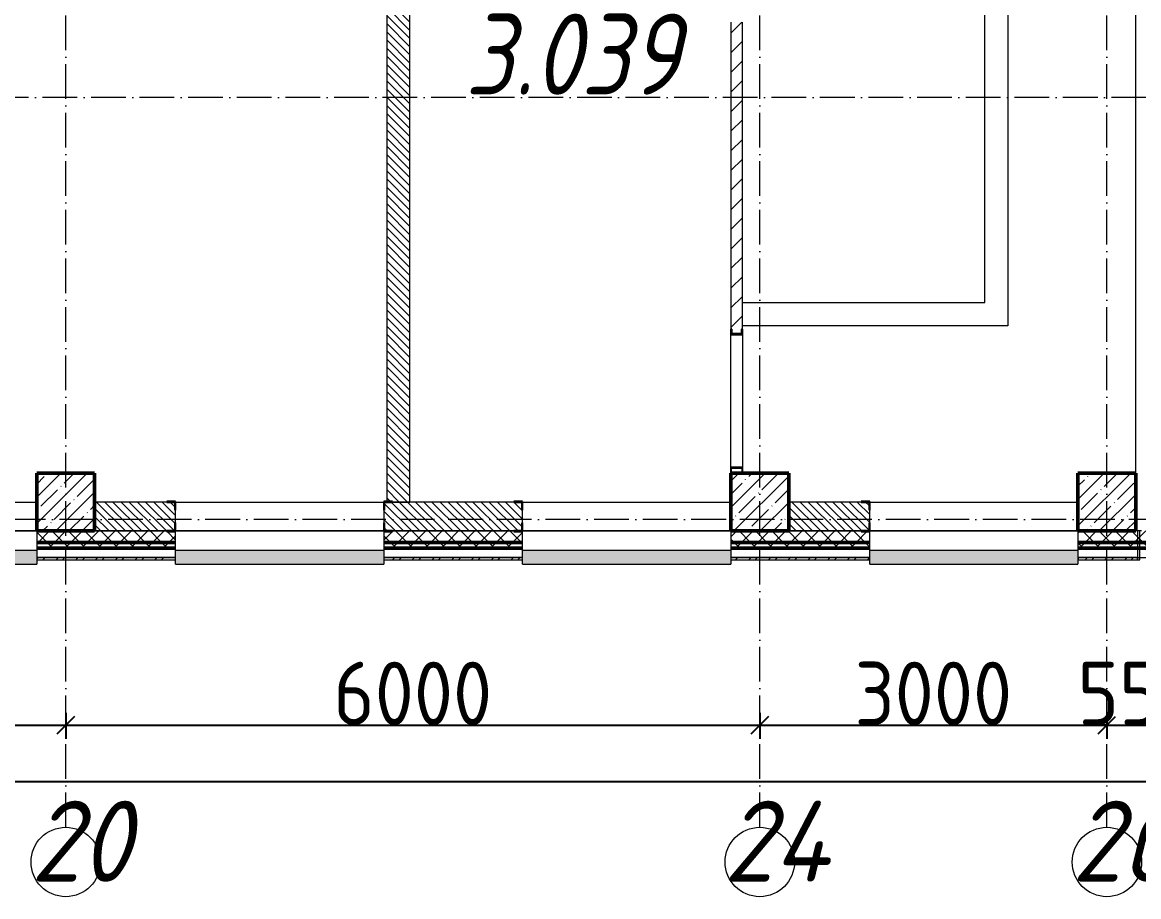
# Model space of a CAD drawing. Header units: millimetres. Extents: x -12989 to 629078, y -109036 to 555275.
# Drawn here: x 552185 to 561835, y -95598 to -88035 of the extents above; entities that cross this region are included whole.
import ezdxf

# ---------------------------------------------------------------- set-up
doc = ezdxf.new("R2010")
doc.units = ezdxf.units.MM
doc.linetypes.add('50_200_ШТРИХ_1Т_ш5_п1_п1_', pattern=[700, 500, -100, 0, -100])
for name, color, linetype, lineweight in [('A-____-____-DIMS', 7, 'Continuous', 9), ('A-FLOR-____-OTLN', 7, 'Continuous', 9), ('A-GENM-____-MCUT', 7, 'Continuous', 25), ('A-GENM-____-OTLN-1', 7, 'Continuous', 25), ('A-GLAZ-____-OTLN', 7, 'Continuous', 9), ('A-WALL-____-MCUT-2', 7, 'Continuous', 50), ('A-WALL-____-MCUT-3', 7, 'Continuous', 9), ('A-WALL-____-OTLN', 7, 'Continuous', 9), ('A-WALL-____-PATT-1', 7, 'Continuous', 9), ('A-WALL-FNSH-MCUT-1', 7, 'Continuous', 9), ('I-WALL-____-OTLN', 7, 'Continuous', 9), ('S-COLS-____-MCUT', 7, 'Continuous', 50), ('S-COLS-____-OTLN', 7, 'Continuous', 9), ('S-GRID-____-IDEN', 7, 'Continuous', 9), ('S-GRID-____-OTLN-1', 7, '50_200_ШТРИХ_1Т_ш5_п1_п1_', 9), ('Марки помещений', 7, 'Continuous', 9)]:
    doc.layers.add(name, color=color, linetype=linetype, lineweight=lineweight)
doc.layers.add('A-GLAZ-____-OTLN-1', color=7, linetype='Continuous', lineweight=9, true_color=0xc0c0c0)
doc.styles.add('ISOCPEUR_I', font='isocpeui.ttf', dxfattribs={"width": 0.9, "height": 2.5})
doc.styles.add('ISOCPEUR_I_2', font='isocpeui.ttf', dxfattribs={"width": 0.85, "height": 2.3})
doc.styles.add('ISOCPEUR_I_9', font='isocpeui.ttf', dxfattribs={"width": 0.9, "height": 250})
doc.styles.add('СПДС', font='isocpeur.ttf', dxfattribs={"width": 0.9})
doc.dimstyles.new('ISO-2_5_0_9К_БОЛЬШОЙ_ОСИ', dxfattribs={"dimscale": 304.8, "dimtxt": 248.995294, "dimasz": 0.492126, "dimexe": 0.393701, "dimexo": 0, "dimgap": 0, "dimtad": 1, "dimdec": 0, "dimzin": 0, "dimdsep": 46, "dimtxsty": 'ISOCPEUR_I_9', "dimblk1": 'OBLIQUE', "dimblk2": 'OBLIQUE', "dimsah": 1, "dimcen": 0.09, "dimdle": 0.393701, "dimazin": 0, "dimtfac": 1, "dimtdec": 4, "dimtix": 1, "dimtmove": 0, "dimatfit": 3, "dimfxl": 1, "dimtvp": 1, "dimtolj": 1, "dimtzin": 0, "dimarcsym": 2})
pattern_1 = [(135, (523510.01, -90515.614), (-35.35534, -35.35534), [])]
pattern_2 = [(45, (523510.01, -90515.61), (-70.71068, 70.71068), []), (135, (523510.01, -90515.61), (-70.71068, -70.71068), [])]

# ---------------------------------------------------------------- blocks, each defined once
blk = doc.blocks.new('BSC_Колонна _Прямоугольная - 500х500-V72-АР1_План отверстий 3 этажа в осях 1-64_А-ГГ')
at = {"layer": 'S-COLS-____-OTLN'}
h = blk.add_hatch(dxfattribs=at)
h.set_pattern_fill('FP_109', color=256, style=0, pattern_type=2)
h.set_pattern_definition([(45, (-38050, 1668.96), (-114.04925, 114.04925), []), (45, (-37935.95, 1668.96), (-114.04925, 114.04925), [201.613, -40.323, 3.353, -36.97])])
h.paths.add_polyline_path([(-250, -250), (250, -250), (250, 250), (-250, 250)], flags=0)
at = {"layer": 'S-COLS-____-MCUT'}
for p, q in [((250, 250), (-250, 250)), ((-250, 250), (-250, -250)), ((250, -250), (250, 250)), ((-250, -250), (250, -250))]:
    blk.add_line(p, q, dxfattribs=at)
blk = doc.blocks.new('BSC_Колонна _Прямоугольная - 500х500-V74-АР1_План отверстий 3 этажа в осях 1-64_А-ГГ')
at = {"layer": 'S-COLS-____-OTLN'}
h = blk.add_hatch(dxfattribs=at)
h.set_pattern_fill('FP_111', color=256, style=0, pattern_type=2)
h.set_pattern_definition([(45, (-29050, 1668.96), (-114.04925, 114.04925), []), (45, (-28935.95, 1668.96), (-114.04925, 114.04925), [201.613, -40.323, 3.353, -36.97])])
h.paths.add_polyline_path([(-250, -250), (250, -250), (250, 250), (-250, 250)], flags=0)
at = {"layer": 'S-COLS-____-MCUT'}
for p, q in [((250, 250), (-250, 250)), ((-250, 250), (-250, -250)), ((250, -250), (250, 250)), ((-250, -250), (250, -250))]:
    blk.add_line(p, q, dxfattribs=at)
blk = doc.blocks.new('BSC_Колонна _Прямоугольная - 500х500-V113-АР1_План отверстий 3 этажа в осях 1-64_А-ГГ')
at = {"layer": 'S-COLS-____-OTLN'}
h = blk.add_hatch(dxfattribs=at)
h.set_pattern_fill('FP_136', color=256, style=0, pattern_type=2)
h.set_pattern_definition([(45, (-35050, 1668.96), (-114.04925, 114.04925), []), (45, (-34935.95, 1668.96), (-114.04925, 114.04925), [201.613, -40.323, 3.353, -36.97])])
h.paths.add_polyline_path([(-150, -250), (250, -250), (250, 250), (-250, 250), (-250, -250), (-153, -250)], flags=0)
at = {"layer": 'S-COLS-____-MCUT'}
for p, q in [((-250, 250), (-250, -250)), ((-153, 250), (-247, 250)), ((250, 250), (-150, 250)), ((250, -250), (250, 250)), ((-250, -250), (250, -250))]:
    blk.add_line(p, q, dxfattribs=at)
blk = doc.blocks.new('Фахверк_СКБ_Уголок - 250_2700-27497298-АР1_План отверстий 3 этажа в осях 1-64_А-ГГ')
at = {"layer": 'A-GENM-____-MCUT'}
for p, q in [((200, 181), (125, 181)), ((125, 181), (125, 106)), ((125, 106), (131, 106)), ((131, 106), (131, 175)), ((131, 175), (200, 175)), ((200, 175), (200, 181)), ((131, -6), (125, -6)), ((125, -6), (125, -81)), ((125, -81), (200, -81)), ((131, -75), (131, -6)), ((200, -75), (131, -75)), ((200, -81), (200, -75))]:
    blk.add_line(p, q, dxfattribs=at)
blk = doc.blocks.new('154_Стойка_СКБ_Швеллер - СМ-2180_100-28318692-АР1_План отверстий 3 этажа в осях 1-64_А-ГГ')
at = {"layer": 'A-GENM-____-MCUT'}
for p, q in [((171, 50), (125, 50)), ((125, 50), (125, -50)), ((129.5, 42.4), (171, 42.4)), ((129.5, -42.4), (129.5, 42.4)), ((171, 42.4), (171, 50)), ((125, -50), (171, -50)), ((171, -42.4), (129.5, -42.4)), ((171, -50), (171, -42.4))]:
    blk.add_line(p, q, dxfattribs=at)
blk = doc.blocks.new('154_Фахверк_СКБ_Швеллер - Тип_100_3550_1-28320239-АР1_План отверстий 3 этажа в осях 1-64_А-ГГ')
at = {"layer": 'A-GENM-____-MCUT'}
for p, q in [((175, 50), (125, 50)), ((125, 50), (125, -50)), ((128, 47), (175, 47)), ((128, -47), (128, 47)), ((175, 47), (175, 50)), ((125, -50), (175, -50)), ((175, -47), (128, -47)), ((175, -50), (175, -47))]:
    blk.add_line(p, q, dxfattribs=at)
blk = doc.blocks.new('Отлив_СКБ - Отлив витража_120_НВФ-31885687-АР1_План отверстий 3 этажа в осях 1-64_А-ГГ')
at = {"layer": 'A-GLAZ-____-OTLN-1'}
for points in [[(0, 0), (0, -2), (1800, -2), (1800, 0), (534.2, 0)], [(0, -2), (0, -120), (1800, -120), (1800, -2), (534.2, -2)]]:
    blk.add_hatch(color=256, dxfattribs=at).paths.add_polyline_path(points, flags=0)
at = {"layer": 'A-GLAZ-____-OTLN'}
for p, q in [((0, 0), (1800, 0)), ((1800, -2), (0, -2)), ((0, -120), (0, -83)), ((1800, -83), (1800, -120)), ((0, -120), (1800, -120))]:
    blk.add_line(p, q, dxfattribs=at)
blk = doc.blocks.new('Отлив_СКБ - Отлив витража_120_НВФ-V214-АР1_План отверстий 3 этажа в осях 1-64_А-ГГ')
at = {"layer": 'A-GLAZ-____-OTLN-1'}
for points in [[(0, -2), (1800, -2), (1800, 0), (0, 0)], [(730.8, -120), (1800, -120), (1800, -2), (0, -2), (0, -120)]]:
    blk.add_hatch(color=256, dxfattribs=at).paths.add_polyline_path(points, flags=0)
at = {"layer": 'A-GLAZ-____-OTLN'}
for p, q in [((0, 0), (1800, 0)), ((1800, -2), (0, -2)), ((0, -120), (0, -83)), ((1800, -63), (1800, -120)), ((0, -120), (1800, -120))]:
    blk.add_line(p, q, dxfattribs=at)
blk = doc.blocks.new('Стены 7 - Стены 4-31196221-АР1_План отверстий 3 этажа в осях 1-64_А-ГГ')
at = {"layer": 'A-WALL-____-MCUT-3'}
for p, q in [((-1798.5, 41030.2), (-1798.5, 41010.2)), ((-1548.5, 41030.2), (-1798.5, 41030.2)), ((-1548.5, 41010.2), (-1548.5, 41030.2)), ((-1798.5, 41010.2), (-1548.5, 41010.2))]:
    blk.add_line(p, q, dxfattribs=at)
blk = doc.blocks.new('Ось сетки - Круг_Ø6_00__ISO-2_5_0_9K_-25732049-АР1_План отверстий 3 этажа в осях 1-64_А-ГГ')
at = {"layer": 'S-GRID-____-IDEN'}
blk.add_circle((0, 0), 3, dxfattribs=at)
blk = doc.blocks.new('_Oblique')
at = {"color": 0, "linetype": 'ByBlock', "lineweight": -2}
blk.add_line((-0.5, -0.5), (0.5, 0.5), dxfattribs=at)
blk = doc.blocks.new('*D2914')
at = {"layer": 'A-____-____-DIMS', "color": 0, "lineweight": -2, "transparency": 16777216}
for p, q in [((309820.7, -90355.9), (309820.7, -90582)), ((312820.7, -90355.9), (312820.7, -90582)), ((309700.7, -90462), (312940.7, -90462))]:
    blk.add_line(p, q, dxfattribs=at)
at = {"layer": 'Defpoints', "color": 0, "transparency": 16777216}
for p in [(309820.7, -90355.9), (312820.7, -90355.9), (312820.7, -90462)]:
    blk.add_point(p, dxfattribs=at)
at = {"layer": 'A-____-____-DIMS', "color": 0, "lineweight": -2, "transparency": 16777216, "xscale": 150, "yscale": 150, "zscale": 150, "rotation": 180}
blk.add_blockref('_Oblique', (309820.7, -90462), dxfattribs=at)
at = {"layer": 'A-____-____-DIMS', "color": 0, "lineweight": -2, "transparency": 16777216, "xscale": 150, "yscale": 150, "zscale": 150}
blk.add_blockref('_Oblique', (312820.7, -90462), dxfattribs=at)
at = {"layer": 'A-____-____-DIMS', "color": 0, "transparency": 16777216, "insert": (311320.7, -90187.7), "char_height": 548.64, "attachment_point": 5, "style": 'СПДС'}
blk.add_mtext('\\A1;3000', dxfattribs=at)
blk = doc.blocks.new('*D2915')
at = {"layer": 'A-____-____-DIMS', "color": 0, "lineweight": -2, "transparency": 16777216}
for p, q in [((312820.7, -90355.9), (312820.7, -90582)), ((318820.7, -90355.9), (318820.7, -90582)), ((312700.7, -90462), (318940.7, -90462))]:
    blk.add_line(p, q, dxfattribs=at)
at = {"layer": 'Defpoints', "color": 0, "transparency": 16777216}
for p in [(312820.7, -90355.9), (318820.7, -90355.9), (318820.7, -90462)]:
    blk.add_point(p, dxfattribs=at)
at = {"layer": 'A-____-____-DIMS', "color": 0, "lineweight": -2, "transparency": 16777216, "xscale": 150, "yscale": 150, "zscale": 150, "rotation": 180}
blk.add_blockref('_Oblique', (312820.7, -90462), dxfattribs=at)
at = {"layer": 'A-____-____-DIMS', "color": 0, "lineweight": -2, "transparency": 16777216, "xscale": 150, "yscale": 150, "zscale": 150}
blk.add_blockref('_Oblique', (318820.7, -90462), dxfattribs=at)
at = {"layer": 'A-____-____-DIMS', "color": 0, "transparency": 16777216, "insert": (315820.7, -90187.7), "char_height": 548.64, "attachment_point": 5, "style": 'СПДС'}
blk.add_mtext('\\A1;6000', dxfattribs=at)
blk = doc.blocks.new('*D2916')
at = {"layer": 'A-____-____-DIMS', "color": 0, "lineweight": -2, "transparency": 16777216}
for p, q in [((318820.7, -90355.9), (318820.7, -90582)), ((321820.7, -90355.9), (321820.7, -90582)), ((318700.7, -90462), (321940.7, -90462))]:
    blk.add_line(p, q, dxfattribs=at)
at = {"layer": 'Defpoints', "color": 0, "transparency": 16777216}
for p in [(318820.7, -90355.9), (321820.7, -90355.9), (321820.7, -90462)]:
    blk.add_point(p, dxfattribs=at)
at = {"layer": 'A-____-____-DIMS', "color": 0, "lineweight": -2, "transparency": 16777216, "xscale": 150, "yscale": 150, "zscale": 150, "rotation": 180}
blk.add_blockref('_Oblique', (318820.7, -90462), dxfattribs=at)
at = {"layer": 'A-____-____-DIMS', "color": 0, "lineweight": -2, "transparency": 16777216, "xscale": 150, "yscale": 150, "zscale": 150}
blk.add_blockref('_Oblique', (321820.7, -90462), dxfattribs=at)
at = {"layer": 'A-____-____-DIMS', "color": 0, "transparency": 16777216, "insert": (320320.7, -90187.7), "char_height": 548.64, "attachment_point": 5, "style": 'СПДС'}
blk.add_mtext('\\A1;3000', dxfattribs=at)
blk = doc.blocks.new('*D2917')
at = {"layer": 'A-____-____-DIMS', "color": 0, "lineweight": -2, "transparency": 16777216}
for p, q in [((321820.7, -90355.9), (321820.7, -90582)), ((322370.7, -90355.9), (322370.7, -90582)), ((321820.7, -90462), (321670.7, -90462)), ((321820.7, -90462), (322370.7, -90462)), ((322370.7, -90462), (322520.7, -90462))]:
    blk.add_line(p, q, dxfattribs=at)
at = {"layer": 'Defpoints', "color": 0, "transparency": 16777216}
for p in [(321820.7, -90355.9), (322370.7, -90355.9), (322370.7, -90462)]:
    blk.add_point(p, dxfattribs=at)
at = {"layer": 'A-____-____-DIMS', "color": 0, "lineweight": -2, "transparency": 16777216, "xscale": 150, "yscale": 150, "zscale": 150}
blk.add_blockref('_Oblique', (321820.7, -90462), dxfattribs=at)
at = {"layer": 'A-____-____-DIMS', "color": 0, "lineweight": -2, "transparency": 16777216, "xscale": 150, "yscale": 150, "zscale": 150, "rotation": 180}
blk.add_blockref('_Oblique', (322370.7, -90462), dxfattribs=at)
at = {"layer": 'A-____-____-DIMS', "color": 0, "transparency": 16777216, "insert": (322095.7, -90187.7), "char_height": 548.64, "attachment_point": 5, "style": 'СПДС'}
blk.add_mtext('\\A1;550', dxfattribs=at)
blk = doc.blocks.new('*D2935')
at = {"layer": 'A-____-____-DIMS', "color": 0, "lineweight": -2, "transparency": 16777216}
for p, q in [((281420.7, -90844.1), (281420.7, -91070.2)), ((384920.7, -90844.1), (384920.7, -91070.2)), ((281300.7, -90950.2), (385040.7, -90950.2))]:
    blk.add_line(p, q, dxfattribs=at)
at = {"layer": 'Defpoints', "color": 0, "transparency": 16777216}
for p in [(281420.7, -90844.1), (384920.7, -90844.1), (384920.7, -90950.2)]:
    blk.add_point(p, dxfattribs=at)
at = {"layer": 'A-____-____-DIMS', "color": 0, "lineweight": -2, "transparency": 16777216, "xscale": 150, "yscale": 150, "zscale": 150, "rotation": 180}
blk.add_blockref('_Oblique', (281420.7, -90950.2), dxfattribs=at)
at = {"layer": 'A-____-____-DIMS', "color": 0, "lineweight": -2, "transparency": 16777216, "xscale": 150, "yscale": 150, "zscale": 150}
blk.add_blockref('_Oblique', (384920.7, -90950.2), dxfattribs=at)
at = {"layer": 'A-____-____-DIMS', "color": 0, "transparency": 16777216, "insert": (333170.7, -90675.9), "char_height": 548.64, "attachment_point": 5, "style": 'СПДС'}
blk.add_mtext('\\A1;103500', dxfattribs=at)
blk = doc.blocks.new('3эт')
at = {"layer": 'S-GRID-____-OTLN-1', "color": 251, "ltscale": 0.6, "true_color": 0x636466}
for p, q in [((312820.7, -91346.1), (312820.7, -76712.9)), ((318820.7, -91346.1), (318820.7, -76712.9)), ((321820.7, -91346.1), (321820.7, -76712.9)), ((387697.2, -85032.4), (279101.9, -85032.4)), ((387845.1, -88682.4), (279101.9, -88682.4))]:
    blk.add_line(p, q, dxfattribs=at)
at = {"layer": 'S-GRID-____-IDEN', "char_height": 700, "attachment_point": 1, "style": 'ISOCPEUR_I'}
for s, insert, width in [('20', (312518.6, -91116.3), 404.05), ('24', (318509.6, -91116.3), 425.696), ('26', (321518.6, -91116.3), 404.05)]:
    blk.add_mtext(s, dxfattribs=dict(at, insert=insert, width=width))
at = {"layer": 'A-____-____-DIMS'}
for base, p1, p2, override, picture, middle in [((312820.7, -90462), (309820.7, -90355.9), (312820.7, -90355.9), {"dimtxt": 1.8, "dimpost": '<>', "dimtxsty": 'СПДС', "dimfxl": 3000}, '*D2914', (311320.7, -90187.7)), ((318820.7, -90462), (312820.7, -90355.9), (318820.7, -90355.9), {"dimtxt": 1.8, "dimpost": '<>', "dimtxsty": 'СПДС', "dimfxl": 6000}, '*D2915', (315820.7, -90187.7)), ((321820.7, -90462), (318820.7, -90355.9), (321820.7, -90355.9), {"dimtxt": 1.8, "dimpost": '<>', "dimtxsty": 'СПДС', "dimfxl": 3000}, '*D2916', (320320.7, -90187.7)), ((322370.7, -90462), (321820.7, -90355.9), (322370.7, -90355.9), {"dimtxt": 1.8, "dimpost": '<>', "dimtxsty": 'СПДС', "dimfxl": 550}, '*D2917', (322095.7, -90187.7)), ((384920.7, -90950.2), (281420.7, -90844.1), (384920.7, -90844.1), {"dimtxt": 1.8, "dimpost": '<>', "dimtxsty": 'СПДС', "dimfxl": 103500}, '*D2935', (333170.7, -90675.9))]:
    dim = blk.add_linear_dim(base=base, p1=p1, p2=p2, dimstyle='ISO-2_5_0_9К_БОЛЬШОЙ_ОСИ', override=override, dxfattribs=at)
    dim.commit()
    dim.dimension.update_dxf_attribs({"geometry": picture, "text_midpoint": middle})

msp = doc.modelspace()

# ---------------------------------------------------------------- hatches: boundary and pattern name
at = {"layer": 'A-WALL-____-PATT-1'}
h = msp.add_hatch(dxfattribs=at)
h.set_pattern_fill('FP_6', color=256, style=0, pattern_type=2)
h.set_pattern_definition(pattern_1)
h.paths.add_polyline_path([(555535.0077, -92184.5723), (555535.0077, -85084.5723), (555335.0077, -85084.5723), (555335.0077, -92178.5723), (555385.0077, -92178.5723), (555385.0077, -92184.5723)], flags=0)
h = msp.add_hatch(dxfattribs=at)
h.set_pattern_fill('FP_4', color=256, style=0, pattern_type=2)
h.set_pattern_definition([(45, (523510.01, -90515.61), (-84.8528, 84.8528), [])])
h.paths.add_polyline_path([(558313.0077, -91934.5723), (558407.0077, -91934.5723), (558407.0077, -91887.5723), (558313.0077, -91887.5723)], flags=0)
h.paths.add_polyline_path([(558402.4077, -90730.0723), (558402.4077, -90688.5723), (558410.0077, -90688.5723), (558410.0077, -88034.5723), (558310.0077, -88034.5723), (558310.8595, -90688.5723), (558317.6077, -90688.5723), (558317.6077, -90730.0723)], flags=0)
h.paths.add_polyline_path([(558407.0077, -88031.5723), (558407.0077, -87984.5723), (558410.0077, -87984.5723), (558410.0077, -85334.5723), (558310.0077, -85334.5723), (558310.0077, -87984.5723), (558313.0077, -87984.5723), (558313.0077, -88031.5723), (558360.0632, -88031.5723)], flags=0)
h = msp.add_hatch(dxfattribs=at)
h.set_pattern_fill('FP_6', color=256, style=0, pattern_type=2)
h.set_pattern_definition(pattern_1)
h.paths.add_polyline_path([(555316.0077, -92434.5723), (556504.0077, -92434.5723), (556504.0077, -92365.5723), (556510.0077, -92365.5723), (556510.0077, -92253.5723), (556504.0077, -92253.5723), (556504.0077, -92184.5723), (555316.0077, -92184.5723), (555316.0077, -92253.5723), (555310.0077, -92253.5723), (555310.6879, -92365.5723), (555316.0077, -92365.5723)], flags=0)
h.paths.add_polyline_path([(553504.0077, -92434.5723), (553504.0077, -92365.5723), (553510.0077, -92365.5723), (553510.0077, -92253.5723), (553504.0077, -92253.5723), (553504.0077, -92184.5723), (552810.0077, -92184.5723), (552810.0077, -92434.5723), (553435.0077, -92434.5723)], flags=0)
h = msp.add_hatch(dxfattribs=at)
h.set_pattern_fill('FP_6', color=256, style=0, pattern_type=2)
h.set_pattern_definition(pattern_1)
h.paths.add_polyline_path([(559504.0077, -92434.5723), (559504.0077, -92365.5723), (559510.0077, -92365.5723), (559510.0077, -92253.5723), (559504.0077, -92253.5723), (559504.0077, -92184.5723), (558810.0077, -92184.5723), (558810.0077, -92434.5723), (559435.0077, -92434.5723)], flags=0)
h = msp.add_hatch(dxfattribs=at)
h.set_pattern_fill('FP_1', color=256, style=0, pattern_type=2)
h.set_pattern_definition(pattern_2)
h.paths.add_polyline_path([(624260.0077, -92534.5723), (624760.0077, -92534.5723), (624760.0077, -92434.5723), (615735.0077, -92434.5723), (615735.0077, -92440.5723), (615660.0077, -92440.5723), (615660.0077, -92534.5723), (624241.7952, -92534.5723)], flags=0)
h.paths.add_polyline_path([(612753.2773, -92534.5723), (613860.0077, -92534.5723), (613860.0077, -92440.5723), (613785.0077, -92440.5723), (613785.0077, -92434.5723), (605910.0077, -92434.5723), (605910.0077, -92534.5723), (612510.0077, -92534.5723)], flags=0)
h.paths.add_polyline_path([(604910.0077, -92534.5723), (604910.0077, -92434.5723), (603785.0077, -92434.5723), (603785.0077, -92440.5723), (603710.0077, -92440.5723), (603710.0077, -92534.5723), (604799.688, -92534.5723)], flags=0)
h.paths.add_polyline_path([(601910.0077, -92534.5723), (601910.0077, -92440.5723), (601835.0077, -92440.5723), (601835.0077, -92434.5723), (600785.0077, -92434.5723), (600785.0077, -92440.5723), (600710.0077, -92440.5723), (600710.0077, -92534.5723), (601264.7594, -92534.5723)], flags=0)
h.paths.add_polyline_path([(598910.0077, -92534.5723), (598910.0077, -92434.5723), (597785.0077, -92434.5723), (597785.0077, -92440.5723), (597710.0077, -92440.5723), (597710.0077, -92534.5723), (597785.0077, -92534.5723)], flags=0)
h.paths.add_polyline_path([(594510.0077, -92534.5723), (595910.0077, -92534.5723), (595910.0077, -92434.5723), (594585.0077, -92434.5723), (594585.0077, -92440.5723), (594510.0077, -92440.5723)], flags=0)
h.paths.add_polyline_path([(592427.438, -92534.5723), (592710.0077, -92534.5723), (592710.0077, -92440.5723), (592635.0077, -92440.5723), (592635.0077, -92434.5723), (591585.0077, -92434.5723), (591585.0077, -92440.5723), (591510.0077, -92440.5723), (591510.0077, -92534.5723), (591543.7058, -92534.5723)], flags=0)
h.paths.add_polyline_path([(589710.0077, -92534.5723), (589710.0077, -92434.5723), (588585.0077, -92434.5723), (588585.0077, -92440.5723), (588510.0077, -92440.5723), (588510.0077, -92534.5723), (588585.0077, -92534.5723)], flags=0)
h.paths.add_polyline_path([(586360.0077, -92534.5723), (586710.0077, -92534.5723), (586710.0077, -92440.5723), (586635.0077, -92440.5723), (586635.0077, -92434.5723), (585585.0077, -92434.5723), (585585.0077, -92440.5723), (585510.0077, -92440.5723), (585510.0077, -92534.5723), (586241.313, -92534.5723)], flags=0)
h.paths.add_polyline_path([(583710.0077, -92534.5723), (583710.0077, -92440.5723), (583635.0077, -92440.5723), (583635.0077, -92434.5723), (582585.0077, -92434.5723), (582585.0077, -92440.5723), (582510.0077, -92440.5723), (582510.0077, -92534.5723), (583590.1165, -92534.5723)], flags=0)
h.paths.add_polyline_path([(580710.0077, -92534.5723), (580710.0077, -92440.5723), (580635.0077, -92440.5723), (580635.0077, -92434.5723), (579585.0077, -92434.5723), (579585.0077, -92440.5723), (579510.0077, -92440.5723), (579510.0077, -92534.5723), (580055.188, -92534.5723)], flags=0)
h.paths.add_polyline_path([(576520.2594, -92534.5723), (577710.0077, -92534.5723), (577710.0077, -92440.5723), (577635.0077, -92440.5723), (577635.0077, -92434.5723), (576585.0077, -92434.5723), (576585.0077, -92440.5723), (576510.0077, -92440.5723), (576510.0077, -92534.5723), (576516.0077, -92534.5723)], flags=0)
h.paths.add_polyline_path([(573510.0077, -92534.5723), (574710.0077, -92534.5723), (574710.0077, -92440.5723), (574635.0077, -92440.5723), (574635.0077, -92434.5723), (573585.0077, -92434.5723), (573585.0077, -92440.5723), (573510.0077, -92440.5723)], flags=0)
h.paths.add_polyline_path([(568566.6701, -92534.5723), (568710.0077, -92534.5723), (568710.0077, -92440.5723), (568635.0077, -92440.5723), (568635.0077, -92434.5723), (567585.0077, -92434.5723), (567585.0077, -92440.5723), (567510.0077, -92440.5723), (567510.0077, -92534.5723), (568360.0077, -92534.5723)], flags=0)
h.paths.add_polyline_path([(565710.0077, -92534.5723), (565710.0077, -92440.5723), (565635.0077, -92440.5723), (565635.0077, -92434.5723), (564585.0077, -92434.5723), (564585.0077, -92440.5723), (564510.0077, -92440.5723), (564510.0077, -92534.5723), (565704.0077, -92534.5723)], flags=0)
h.paths.add_polyline_path([(562380.5451, -92534.5723), (562710.0077, -92534.5723), (562710.0077, -92440.5723), (562635.0077, -92439.9295), (562635.0077, -92434.5723), (561310.0077, -92434.5723), (561310.0077, -92534.5723)], flags=0)
h.paths.add_polyline_path([(558845.6165, -92534.5723), (559510.0077, -92534.5723), (559510.0077, -92440.5723), (559435.0077, -92440.5723), (559435.0077, -92434.5723), (558310.0077, -92434.5723), (558310.0077, -92534.5723)], flags=0)
h.paths.add_polyline_path([(556510.0077, -92534.5723), (556510.0077, -92440.5723), (556435.0077, -92440.5723), (556435.0077, -92434.5723), (555385.0077, -92434.5723), (555385.0077, -92440.5723), (555310.0077, -92440.5723), (555310.6879, -92534.5723), (556504.0077, -92534.5723)], flags=0)
h.paths.add_polyline_path([(553510.0077, -92534.5723), (553510.0077, -92440.5723), (553435.0077, -92440.5723), (553435.0077, -92434.5723), (552310.0077, -92434.5723), (552310.0077, -92534.5723), (552659.4915, -92534.5723)], flags=0)
h.paths.add_polyline_path([(550510.0077, -92534.5723), (550510.0077, -92440.5723), (550435.0077, -92440.5723), (550435.0077, -92434.5723), (549310.0077, -92434.5723), (549310.0077, -92534.5723), (550008.2951, -92534.5723)], flags=0)
h.paths.add_polyline_path([(547510.0077, -92534.5723), (547510.0077, -92440.5723), (547435.0077, -92440.5723), (547435.0077, -92434.5723), (546385.0077, -92434.5723), (546385.0077, -92440.5723), (546310.0077, -92440.5723), (546310.0077, -92534.5723), (546473.3665, -92534.5723)], flags=0)
h.paths.add_polyline_path([(537636.0451, -92534.5723), (538510.0077, -92534.5723), (538510.0077, -92440.5723), (538435.0077, -92440.5723), (538435.0077, -92434.5723), (537385.0077, -92434.5723), (537385.0077, -92440.5723), (537310.0077, -92440.5723), (537310.0077, -92534.5723)], flags=0)
h.paths.add_polyline_path([(535868.5808, -92534.5723), (536310.0077, -92534.5723), (536310.0077, -92440.5723), (536235.0077, -92440.5723), (536235.0077, -92434.5723), (530985.0077, -92434.5723), (530985.0077, -92440.5723), (530910.0077, -92440.5723), (530910.0077, -92534.5723), (534410.0077, -92534.5723)], flags=0)
h.paths.add_polyline_path([(528798.7236, -92534.5723), (529910.0077, -92534.5723), (529910.0077, -92440.5723), (529835.0077, -92440.5723), (529835.0077, -92434.5723), (521060.0077, -92434.5723), (521060.0077, -92534.5723), (527031.2593, -92534.5723)], flags=0)
h = msp.add_hatch(dxfattribs=at)
h.set_pattern_fill('FP_1', color=256, style=0, pattern_type=2)
h.set_pattern_definition(pattern_2)
h.paths.add_polyline_path([(624760.0077, -92584.5723), (624860.0077, -92584.5723), (624860.0077, -92534.5723), (615660.0077, -92534.5723), (615660.0077, -92584.5723), (624241.7952, -92584.5723)], flags=0)
h.paths.add_polyline_path([(612753.2773, -92584.5723), (613860.0077, -92584.5723), (613860.0077, -92534.5723), (605910.0077, -92534.5723), (605910.0077, -92584.5723), (611869.5451, -92584.5723)], flags=0)
h.paths.add_polyline_path([(604799.688, -92584.5723), (604910.0077, -92584.5723), (604910.0077, -92534.5723), (603710.0077, -92534.5723), (603710.0077, -92584.5723), (603915.9558, -92584.5723)], flags=0)
h.paths.add_polyline_path([(600710.0077, -92584.5723), (601910.0077, -92584.5723), (601910.0077, -92534.5723), (600710.0077, -92534.5723)], flags=0)
h.paths.add_polyline_path([(597729.8308, -92584.5723), (598910.0077, -92584.5723), (598910.0077, -92534.5723), (597710.0077, -92534.5723), (597710.0077, -92584.5723)], flags=0)
h.paths.add_polyline_path([(595910.0077, -92584.5723), (595910.0077, -92534.5723), (594510.0077, -92534.5723), (594510.0077, -92584.5723), (595078.6344, -92584.5723)], flags=0)
h.paths.add_polyline_path([(592710.0077, -92584.5723), (592710.0077, -92534.5723), (591510.0077, -92534.5723), (591510.0077, -92584.5723), (592427.438, -92584.5723)], flags=0)
h.paths.add_polyline_path([(589710.0077, -92584.5723), (589710.0077, -92534.5723), (588510.0077, -92534.5723), (588510.0077, -92584.5723)], flags=0)
h.paths.add_polyline_path([(586710.0077, -92584.5723), (586710.0077, -92534.5723), (585510.0077, -92534.5723), (585510.0077, -92584.5723), (586241.313, -92584.5723)], flags=0)
h.paths.add_polyline_path([(582510.0077, -92584.5723), (583710.0077, -92584.5723), (583710.0077, -92534.5723), (582510.0077, -92534.5723)], flags=0)
h.paths.add_polyline_path([(579510.0077, -92584.5723), (580710.0077, -92584.5723), (580710.0077, -92534.5723), (579510.0077, -92534.5723)], flags=0)
h.paths.add_polyline_path([(576520.2594, -92584.5723), (577710.0077, -92584.5723), (577710.0077, -92534.5723), (576510.0077, -92534.5723), (576510.0077, -92584.5723)], flags=0)
h.paths.add_polyline_path([(574710.0077, -92584.5723), (574710.0077, -92534.5723), (573510.0077, -92534.5723), (573510.0077, -92584.5723), (573869.063, -92584.5723)], flags=0)
h.paths.add_polyline_path([(568566.6701, -92584.5723), (568710.0077, -92584.5723), (568710.0077, -92534.5723), (567510.0077, -92534.5723), (567510.0077, -92584.5723), (567682.938, -92584.5723)], flags=0)
h.paths.add_polyline_path([(565710.0077, -92584.5723), (565710.0077, -92534.5723), (564510.0077, -92534.5723), (564510.0077, -92584.5723), (565031.7415, -92584.5723)], flags=0)
h.paths.add_polyline_path([(562380.5451, -92584.5723), (562710.0077, -92584.5723), (562710.0077, -92534.5723), (561310.0077, -92534.5723), (561310.0077, -92584.5723)], flags=0)
h.paths.add_polyline_path([(559510.0077, -92584.5723), (559510.0077, -92534.5723), (558310.0077, -92534.5723), (558310.0077, -92584.5723), (558845.6165, -92584.5723)], flags=0)
h.paths.add_polyline_path([(556510.0077, -92584.5723), (556510.0077, -92534.5723), (555310.0077, -92534.5723), (555310.6879, -92584.5723)], flags=0)
h.paths.add_polyline_path([(553510.0077, -92584.5723), (553510.0077, -92534.5723), (552310.0077, -92534.5723), (552310.0077, -92584.5723), (552659.4915, -92584.5723)], flags=0)
h.paths.add_polyline_path([(550510.0077, -92584.5723), (550510.0077, -92534.5723), (549310.0077, -92534.5723), (549310.0077, -92584.5723), (550008.2951, -92584.5723)], flags=0)
h.paths.add_polyline_path([(546473.3665, -92584.5723), (547510.0077, -92584.5723), (547510.0077, -92534.5723), (546310.0077, -92534.5723), (546310.0077, -92584.5723)], flags=0)
h.paths.add_polyline_path([(537310.0077, -92584.5723), (538510.0077, -92584.5723), (538510.0077, -92534.5723), (537310.0077, -92534.5723)], flags=0)
h.paths.add_polyline_path([(536310.0077, -92584.5723), (536310.0077, -92534.5723), (530910.0077, -92534.5723), (530910.0077, -92584.5723), (535868.5808, -92584.5723)], flags=0)
h.paths.add_polyline_path([(529682.4558, -92584.5723), (529910.0077, -92584.5723), (529910.0077, -92534.5723), (520960.0077, -92534.5723), (520960.0077, -92584.5723), (528798.7236, -92584.5723)], flags=0)
h = msp.add_hatch(dxfattribs=at)
h.set_pattern_fill('FP_3', color=256, style=0, pattern_type=2)
h.set_pattern_definition([(45, (523510.01, -90515.61), (-85.5366, 85.5366), []), (45, (523567.03, -90515.61), (-85.5366, 85.5366), [])])
h.paths.add_polyline_path([(561825.0077, -92684.5723), (561825.0077, -92664.5723), (561311.0077, -92664.5723), (561311.0077, -92684.5723)], flags=0)
h.paths.add_polyline_path([(559510.0077, -92684.5723), (559510.0077, -92664.5723), (558310.0077, -92664.5723), (558310.0077, -92684.5723), (558845.6165, -92684.5723)], flags=0)
h.paths.add_polyline_path([(556510.0077, -92684.5723), (556510.0077, -92664.5723), (555311.0077, -92664.5723), (555311.0077, -92684.5723)], flags=0)
h.paths.add_polyline_path([(553510.0077, -92684.5723), (553510.0077, -92664.5723), (552310.0077, -92664.5723), (552310.0077, -92684.5723), (552659.4915, -92684.5723)], flags=0)
h.paths.add_polyline_path([(550008.2951, -92684.5723), (550510.0077, -92684.5723), (550510.0077, -92664.5723), (549311.0077, -92664.5723), (549311.0077, -92684.5723)], flags=0)
h.paths.add_polyline_path([(547510.0077, -92684.5723), (547510.0077, -92664.5723), (546310.0077, -92664.5723), (546310.0077, -92684.5723), (546473.3665, -92684.5723)], flags=0)
h.paths.add_polyline_path([(537636.0451, -92684.5723), (538510.0077, -92684.5723), (538510.0077, -92664.5723), (537310.0077, -92664.5723), (537310.0077, -92684.5723)], flags=0)
h.paths.add_polyline_path([(536310.0077, -92684.5723), (536310.0077, -92664.5723), (530910.0077, -92664.5723), (530910.0077, -92684.5723), (535868.5808, -92684.5723)], flags=0)
h.paths.add_polyline_path([(529682.4558, -92684.5723), (529910.0077, -92684.5723), (529910.0077, -92664.5723), (520830.0077, -92664.5723), (520830.0077, -92684.5723), (528798.7236, -92684.5723)], flags=0)

# ---------------------------------------------------------------- linework, layer by layer
at = {"layer": 'A-FLOR-____-OTLN'}
msp.add_line((561810.0077, -91934.5723), (561810.0077, -85334.5723), dxfattribs=at)
at = {"layer": 'A-WALL-____-MCUT-2'}
for p, q in [((552310.0077, -92534.5723), (553510.0077, -92534.5723)), ((555310.0077, -92534.5723), (556510.0077, -92534.5723)), ((558310.0077, -92534.5723), (559510.0077, -92534.5723)), ((561310.0077, -92534.5723), (562710.0077, -92534.5723)), ((552310.0077, -92584.5723), (553510.0077, -92584.5723)), ((555310.0077, -92584.5723), (556510.0077, -92584.5723)), ((558310.0077, -92584.5723), (559510.0077, -92584.5723)), ((561310.0077, -92584.5723), (562710.0077, -92584.5723))]:
    msp.add_line(p, q, dxfattribs=at)
at = {"layer": 'A-WALL-____-MCUT-3'}
for p, q in [((555535.0077, -92184.5723), (555535.0077, -85084.5723)), ((555335.0077, -85284.5723), (555335.0077, -92178.5723)), ((553435.0077, -92184.5723), (552810.0077, -92184.5723)), ((553510.0077, -92365.5723), (553510.0077, -92253.5723)), ((555310.0077, -92253.5723), (555310.0077, -92365.5723)), ((555385.0077, -92184.5723), (555535.0077, -92184.5723)), ((556435.0077, -92184.5723), (555385.0077, -92184.5723)), ((556510.0077, -92365.5723), (556510.0077, -92253.5723)), ((559435.0077, -92184.5723), (558810.0077, -92184.5723)), ((559510.0077, -92365.5723), (559510.0077, -92253.5723)), ((552310.0077, -92434.5723), (552310.0077, -92664.5723)), ((553435.0077, -92434.5723), (552810.0077, -92434.5723)), ((552810.0077, -92434.5723), (553435.0077, -92434.5723)), ((553510.0077, -92664.5723), (553510.0077, -92440.5723)), ((555310.0077, -92440.5723), (555310.0077, -92664.5723)), ((556435.0077, -92434.5723), (555385.0077, -92434.5723)), ((555385.0077, -92434.5723), (556435.0077, -92434.5723)), ((556510.0077, -92664.5723), (556510.0077, -92440.5723)), ((558310.0077, -92434.5723), (558310.0077, -92664.5723)), ((559435.0077, -92434.5723), (558810.0077, -92434.5723)), ((558810.0077, -92434.5723), (559435.0077, -92434.5723)), ((559510.0077, -92664.5723), (559510.0077, -92440.5723)), ((561310.0077, -92434.5723), (561310.0077, -92664.5723)), ((561860.0077, -92434.5723), (561810.0077, -92434.5723)), ((552310.0077, -92664.5723), (553510.0077, -92664.5723)), ((555310.0077, -92664.5723), (556510.0077, -92664.5723)), ((558310.0077, -92664.5723), (559510.0077, -92664.5723)), ((561310.0077, -92664.5723), (562710.0077, -92664.5723))]:
    msp.add_line(p, q, dxfattribs=at)
at = {"layer": 'A-WALL-____-OTLN'}
for p, q in [((550510.0077, -92184.5723), (552310.0077, -92184.5723)), ((553510.0077, -92184.5723), (555310.0077, -92184.5723)), ((556510.0077, -92184.5723), (558310.0077, -92184.5723)), ((559510.0077, -92184.5723), (561310.0077, -92184.5723)), ((550510.0077, -92434.5723), (552310.0077, -92434.5723)), ((552310.0077, -92434.5723), (550510.0077, -92434.5723)), ((553510.0077, -92434.5723), (555310.0077, -92434.5723)), ((555310.0077, -92434.5723), (553510.0077, -92434.5723)), ((556510.0077, -92434.5723), (558310.0077, -92434.5723)), ((558310.0077, -92434.5723), (556510.0077, -92434.5723)), ((559510.0077, -92434.5723), (561310.0077, -92434.5723)), ((561310.0077, -92434.5723), (559510.0077, -92434.5723)), ((555311.0077, -92684.5723), (555310.0077, -92684.5723)), ((561311.0077, -92684.5723), (561310.0077, -92684.5723))]:
    msp.add_line(p, q, dxfattribs=at)
at = {"layer": 'A-WALL-FNSH-MCUT-1'}
for p, q in [((558310.0077, -88034.5723), (558310.0077, -90688.5723)), ((558410.0077, -90688.5723), (558410.0077, -88034.5723)), ((553510.0077, -92664.5723), (552310.0077, -92664.5723)), ((552310.0077, -92664.5723), (552310.0077, -92684.5723)), ((552310.0077, -92684.5723), (553510.0077, -92684.5723)), ((553510.0077, -92684.5723), (553510.0077, -92664.5723)), ((556510.0077, -92664.5723), (555311.0077, -92664.5723)), ((555311.0077, -92664.5723), (555311.0077, -92684.5723)), ((555311.0077, -92684.5723), (556510.0077, -92684.5723)), ((556510.0077, -92684.5723), (556510.0077, -92664.5723)), ((559510.0077, -92664.5723), (558310.0077, -92664.5723)), ((558310.0077, -92664.5723), (558310.0077, -92684.5723)), ((558310.0077, -92684.5723), (559510.0077, -92684.5723)), ((559510.0077, -92684.5723), (559510.0077, -92664.5723)), ((561825.0077, -92664.5723), (561311.0077, -92664.5723)), ((561311.0077, -92664.5723), (561311.0077, -92684.5723)), ((561311.0077, -92684.5723), (561825.0077, -92684.5723)), ((561825.0077, -92684.5723), (561825.0077, -92664.5723))]:
    msp.add_line(p, q, dxfattribs=at)
at = {"layer": 'I-WALL-____-OTLN'}
for p, q in [((560505.0077, -90459.5723), (560505.0077, -85334.5723)), ((560705.0077, -85334.5723), (560705.0077, -90659.5723)), ((558410.0077, -90459.5723), (560505.0077, -90459.5723)), ((560705.0077, -90659.5723), (558410.0077, -90659.5723)), ((558310.0077, -91884.5723), (558310.0077, -90734.5723)), ((558410.0077, -90734.5723), (558410.0077, -91884.5723))]:
    msp.add_line(p, q, dxfattribs=at)

# ---------------------------------------------------------------- block references
msp.add_blockref('3эт', (239739.3002, -3652.1582))
at = {"layer": 'A-GENM-____-OTLN-1'}
for name, p, rotation in [('154_Стойка_СКБ_Швеллер - СМ-2180_100-28318692-АР1_План отверстий 3 этажа в осях 1-64_А-ГГ', (558360.0077, -90859.5723), 89.99999999999991), ('154_Фахверк_СКБ_Швеллер - Тип_100_3550_1-28320239-АР1_План отверстий 3 этажа в осях 1-64_А-ГГ', (558360.0077, -91759.5723), 269.9999999999999), ('Фахверк_СКБ_Уголок - 250_2700-27497298-АР1_План отверстий 3 этажа в осях 1-64_А-ГГ', (553635.0077, -92259.5723), 180), ('Фахверк_СКБ_Уголок - 250_2700-27497298-АР1_План отверстий 3 этажа в осях 1-64_А-ГГ', (556635.0077, -92259.5723), 180), ('Фахверк_СКБ_Уголок - 250_2700-27497298-АР1_План отверстий 3 этажа в осях 1-64_А-ГГ', (559635.0077, -92259.5723), 180)]:
    msp.add_blockref(name, p, dxfattribs=dict(at, rotation=rotation))
msp.add_blockref('Фахверк_СКБ_Уголок - 250_2700-27497298-АР1_План отверстий 3 этажа в осях 1-64_А-ГГ', (555185.0077, -92359.5723), dxfattribs=at)
at = {"layer": 'A-GLAZ-____-OTLN'}
for name, p in [('Отлив_СКБ - Отлив витража_120_НВФ-31885687-АР1_План отверстий 3 этажа в осях 1-64_А-ГГ', (550510.0077, -92601.5723)), ('Отлив_СКБ - Отлив витража_120_НВФ-V214-АР1_План отверстий 3 этажа в осях 1-64_А-ГГ', (553510.0077, -92601.5723)), ('Отлив_СКБ - Отлив витража_120_НВФ-31885687-АР1_План отверстий 3 этажа в осях 1-64_А-ГГ', (556510.0077, -92601.5723)), ('Отлив_СКБ - Отлив витража_120_НВФ-V214-АР1_План отверстий 3 этажа в осях 1-64_А-ГГ', (559510.0077, -92601.5723))]:
    msp.add_blockref(name, p, dxfattribs=at)
at = {"layer": 'A-WALL-____-OTLN', "rotation": 89.9999999999999}
msp.add_blockref('Стены 7 - Стены 4-31196221-АР1_План отверстий 3 этажа в осях 1-64_А-ГГ', (602855.2497, -90886.0605), dxfattribs=at)
at = {"layer": 'S-COLS-____-OTLN'}
for name, p in [('BSC_Колонна _Прямоугольная - 500х500-V74-АР1_План отверстий 3 этажа в осях 1-64_А-ГГ', (552560.0077, -92184.5723)), ('BSC_Колонна _Прямоугольная - 500х500-V113-АР1_План отверстий 3 этажа в осях 1-64_А-ГГ', (558560.0077, -92184.5723)), ('BSC_Колонна _Прямоугольная - 500х500-V72-АР1_План отверстий 3 этажа в осях 1-64_А-ГГ', (561560.0077, -92184.5723))]:
    msp.add_blockref(name, p, dxfattribs=at)
at = {"layer": 'S-GRID-____-IDEN', "xscale": 99.99999999999993, "yscale": 99.99999999999993, "zscale": 99.99999999999993}
for p in [(552560.0077, -95298.2206), (558560.0077, -95298.2206), (561560.0077, -95298.2206)]:
    msp.add_blockref('Ось сетки - Круг_Ø6_00__ISO-2_5_0_9K_-25732049-АР1_План отверстий 3 этажа в осях 1-64_А-ГГ', p, dxfattribs=at)

# ---------------------------------------------------------------- texts
at = {"layer": 'Марки помещений', "insert": (556011.3787, -87959.9249), "char_height": 700, "width": 785.65375, "attachment_point": 1, "style": 'ISOCPEUR_I_2'}
msp.add_mtext('3.039', dxfattribs=at)

doc.saveas('drawing.dxf')
